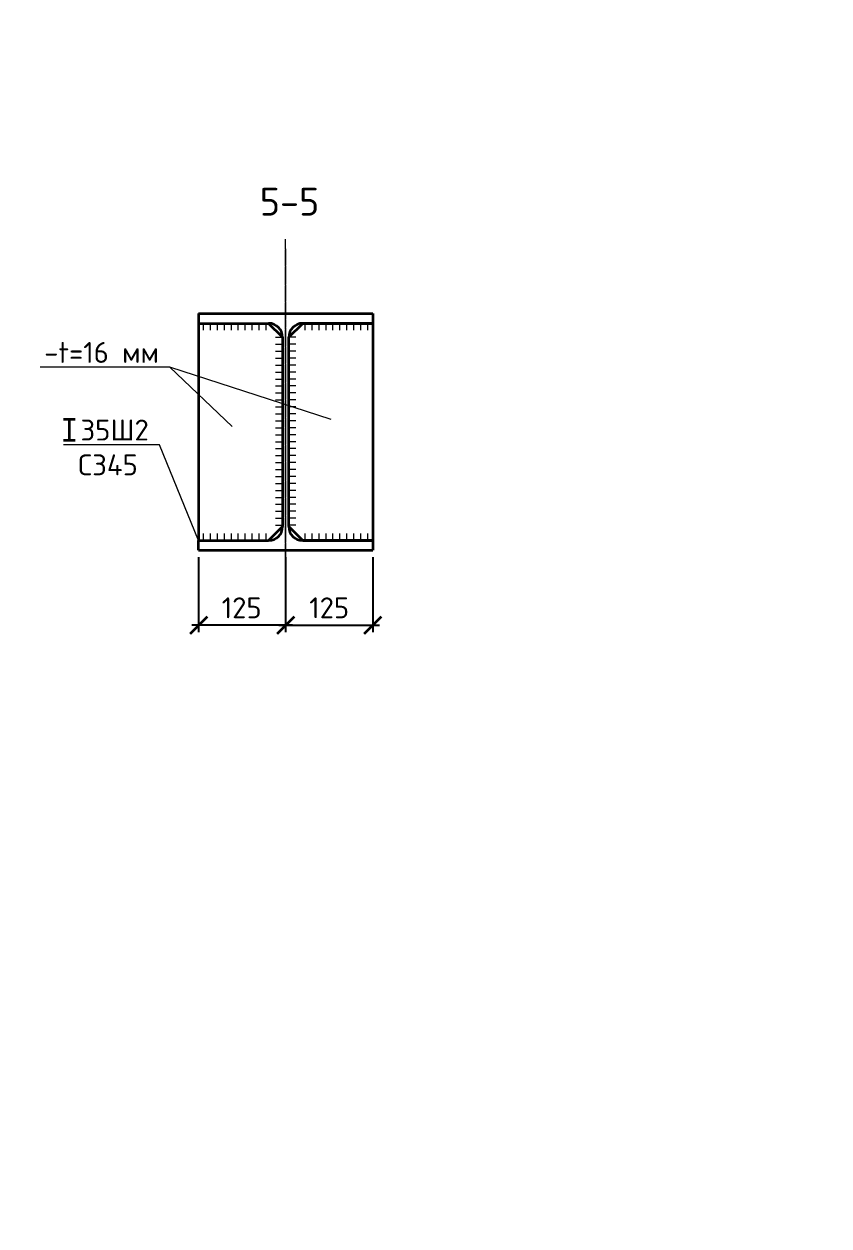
# Model space of a CAD drawing. Header units: millimetres. Extents: x -25910 to 49740, y -35080 to 0.
# Drawn here: x 20387 to 21543, y -13092 to -11366 of the extents above; entities that cross this region are included whole.
import ezdxf
from ezdxf import colors
from ezdxf.entities.mleader import LeaderData, LeaderLine
from ezdxf.math import Vec2, Vec3

# ---------------------------------------------------------------- set-up
doc = ezdxf.new("R2010")
doc.units = ezdxf.units.MM
doc.linetypes.add('JIS_08_11', pattern=[12.8, 11, -0.6, 0.6, -0.6])
for name, color, linetype, lineweight in [('НАДПИСИ', 11, 'Continuous', 13), ('ОСЕВАЯ', 50, 'JIS_08_11', 13), ('ОСНОВНАЯ', 213, 'Continuous', 35)]:
    doc.layers.add(name, color=color, linetype=linetype, lineweight=lineweight)
doc.styles.add('_ОСК', font='isocpeur.ttf', dxfattribs={"height": 3})
doc.styles.add('ОСК', font='isocpeur.ttf')
doc.dimstyles.new('_ОСК', dxfattribs={"dimscale": 25, "dimtxt": 3, "dimasz": 2.5, "dimexe": 1, "dimexo": 1, "dimgap": 1, "dimtad": 3, "dimdec": 0, "dimzin": 1, "dimdsep": 46, "dimtxsty": '_ОСК', "dimblk": 'ARCHTICK', "dimcen": 2, "dimdle": 1, "dimclrt": 256, "dimadec": 0, "dimazin": 0, "dimtfac": 1, "dimtdec": 0, "dimtmove": 1, "dimatfit": 3, "dimfxl": 1, "dimtvp": 2.25, "dimtfill": 1, "dimtolj": 1, "dimtzin": 1, "dimarcsym": 0})

# ---------------------------------------------------------------- blocks, each defined once
blk = doc.blocks.new('_None')
blk = doc.blocks.new('A$C6A7E4B16')
at = {"layer": 'ОСНОВНАЯ'}
for p, q in [((0, 30), (16.7, 30)), ((8.4, 30), (8.4, 0)), ((0, 0), (16.7, 0))]:
    blk.add_line(p, q, dxfattribs=at)
blk = doc.blocks.new('_ArchTick')
at = {"color": 0, "linetype": 'ByBlock', "const_width": 0.15}
blk.add_lwpolyline([(-0.5, -0.5), (0.5, 0.5)], dxfattribs=at)
blk = doc.blocks.new('*D284')
at = {"layer": 'Defpoints', "color": 0, "transparency": 16777216}
for p in [(20638, -12121.6), (20763, -12121.6), (20638, -12229.3)]:
    blk.add_point(p, dxfattribs=at)
at = {"layer": 'НАДПИСИ', "color": 0, "lineweight": -2, "transparency": 16777216}
for p, q in [((20638, -12131.6), (20638, -12239.3)), ((20763, -12131.6), (20763, -12239.3)), ((20773, -12229.3), (20628, -12229.3))]:
    blk.add_line(p, q, dxfattribs=at)
at = {"layer": 'НАДПИСИ', "color": 0, "lineweight": -2, "transparency": 16777216, "xscale": 25, "yscale": 25, "zscale": 25, "rotation": 180}
blk.add_blockref('_ArchTick', (20638, -12229.3), dxfattribs=at)
at = {"layer": 'НАДПИСИ', "color": 0, "lineweight": -2, "transparency": 16777216, "xscale": 25, "yscale": 25, "zscale": 25}
blk.add_blockref('_ArchTick', (20763, -12229.3), dxfattribs=at)
at = {"layer": 'НАДПИСИ', "transparency": 16777216, "insert": (20699.8, -12204.3), "char_height": 30, "attachment_point": 5, "style": '_ОСК', "bg_fill": 3, "box_fill_scale": 1.1, "bg_fill_color": 256, "bg_fill_true_color": 13158600, "bg_fill_transparency": 0}
blk.add_mtext('\\A1;125', dxfattribs=at)
blk = doc.blocks.new('*D285')
at = {"layer": 'Defpoints', "color": 0, "transparency": 16777216}
for p in [(20763, -12121.6), (20888, -12121.6), (20888, -12229.3)]:
    blk.add_point(p, dxfattribs=at)
at = {"layer": 'НАДПИСИ', "color": 0, "lineweight": -2, "transparency": 16777216}
for p, q in [((20763, -12131.6), (20763, -12239.3)), ((20888, -12131.6), (20888, -12239.3)), ((20753, -12229.3), (20898, -12229.3))]:
    blk.add_line(p, q, dxfattribs=at)
at = {"layer": 'НАДПИСИ', "color": 0, "lineweight": -2, "transparency": 16777216, "xscale": 25, "yscale": 25, "zscale": 25, "rotation": 180}
blk.add_blockref('_ArchTick', (20763, -12229.3), dxfattribs=at)
at = {"layer": 'НАДПИСИ', "color": 0, "lineweight": -2, "transparency": 16777216, "xscale": 25, "yscale": 25, "zscale": 25}
blk.add_blockref('_ArchTick', (20888, -12229.3), dxfattribs=at)
at = {"layer": 'НАДПИСИ', "transparency": 16777216, "insert": (20825.5, -12204.3), "char_height": 30, "attachment_point": 5, "style": '_ОСК', "bg_fill": 3, "box_fill_scale": 1.1, "bg_fill_color": 256, "bg_fill_true_color": 13158600, "bg_fill_transparency": 0}
blk.add_mtext('\\A1;125', dxfattribs=at)

msp = doc.modelspace()

# ---------------------------------------------------------------- linework, layer by layer
at = {"layer": 'НАДПИСИ'}
for p, q in [((20645, -11805.6), (20645, -11795.6)), ((20655, -11805.6), (20655, -11795.6)), ((20665, -11805.6), (20665, -11795.6)), ((20675, -11805.6), (20675, -11795.6)), ((20685, -11805.6), (20685, -11795.6)), ((20695, -11805.6), (20695, -11795.6)), ((20705, -11805.6), (20705, -11795.6)), ((20715, -11805.6), (20715, -11795.6)), ((20725, -11805.6), (20725, -11795.6)), ((20735, -11805.6), (20735, -11795.6)), ((20791, -11805.6), (20791, -11795.6)), ((20801, -11805.6), (20801, -11795.6)), ((20811, -11805.6), (20811, -11795.6)), ((20821, -11805.6), (20821, -11795.6)), ((20831, -11805.6), (20831, -11795.6)), ((20841, -11805.6), (20841, -11795.6)), ((20851, -11805.6), (20851, -11795.6)), ((20861, -11805.6), (20861, -11795.6)), ((20871, -11805.6), (20871, -11795.6)), ((20881, -11805.6), (20881, -11795.6)), ((20748.5, -11815.6), (20758.5, -11815.6)), ((20748.5, -11825.6), (20758.5, -11825.6)), ((20777.5, -11815.6), (20767.5, -11815.6)), ((20777.5, -11825.6), (20767.5, -11825.6)), ((20748.5, -11835.6), (20758.5, -11835.6)), ((20748.5, -11845.6), (20758.5, -11845.6)), ((20777.5, -11835.6), (20767.5, -11835.6)), ((20777.5, -11845.6), (20767.5, -11845.6)), ((20828.4, -11933.9), (20596.6, -11858.4)), ((20748.5, -11855.6), (20758.5, -11855.6)), ((20777.5, -11855.6), (20767.5, -11855.6)), ((20748.5, -11865.6), (20758.5, -11865.6)), ((20748.5, -11875.6), (20758.5, -11875.6)), ((20777.5, -11865.6), (20767.5, -11865.6)), ((20777.5, -11875.6), (20767.5, -11875.6)), ((20748.5, -11885.6), (20758.5, -11885.6)), ((20748.5, -11895.6), (20758.5, -11895.6)), ((20777.5, -11885.6), (20767.5, -11885.6)), ((20777.5, -11895.6), (20767.5, -11895.6)), ((20748.5, -11905.6), (20758.5, -11905.6)), ((20777.5, -11905.6), (20767.5, -11905.6)), ((20748.5, -11915.6), (20758.5, -11915.6)), ((20748.5, -11925.6), (20758.5, -11925.6)), ((20777.5, -11915.6), (20767.5, -11915.6)), ((20777.5, -11925.6), (20767.5, -11925.6)), ((20748.5, -11935.6), (20758.5, -11935.6)), ((20748.5, -11945.6), (20758.5, -11945.6)), ((20777.5, -11935.6), (20767.5, -11935.6)), ((20777.5, -11945.6), (20767.5, -11945.6)), ((20748.5, -11955.6), (20758.5, -11955.6)), ((20748.5, -11965.6), (20758.5, -11965.6)), ((20777.5, -11955.6), (20767.5, -11955.6)), ((20777.5, -11965.6), (20767.5, -11965.6)), ((20748.5, -11975.6), (20758.5, -11975.6)), ((20777.5, -11975.6), (20767.5, -11975.6)), ((20748.5, -11985.6), (20758.5, -11985.6)), ((20748.5, -11995.6), (20758.5, -11995.6)), ((20777.5, -11985.6), (20767.5, -11985.6)), ((20777.5, -11995.6), (20767.5, -11995.6)), ((20748.5, -12005.6), (20758.5, -12005.6)), ((20748.5, -12015.6), (20758.5, -12015.6)), ((20777.5, -12005.6), (20767.5, -12005.6)), ((20777.5, -12015.6), (20767.5, -12015.6)), ((20748.5, -12025.6), (20758.5, -12025.6)), ((20748.5, -12035.6), (20758.5, -12035.6)), ((20777.5, -12025.6), (20767.5, -12025.6)), ((20777.5, -12035.6), (20767.5, -12035.6)), ((20748.5, -12045.6), (20758.5, -12045.6)), ((20748.5, -12045.6), (20758.5, -12045.6)), ((20777.5, -12045.6), (20767.5, -12045.6)), ((20777.5, -12045.6), (20767.5, -12045.6)), ((20748.5, -12055.6), (20758.5, -12055.6)), ((20748.5, -12065.6), (20758.5, -12065.6)), ((20777.5, -12055.6), (20767.5, -12055.6)), ((20777.5, -12065.6), (20767.5, -12065.6)), ((20748.5, -12075.6), (20758.5, -12075.6)), ((20748.5, -12085.6), (20758.5, -12085.6)), ((20777.5, -12075.6), (20767.5, -12075.6)), ((20777.5, -12085.6), (20767.5, -12085.6)), ((20645, -12107.6), (20645, -12097.6)), ((20655, -12107.6), (20655, -12097.6)), ((20665, -12107.6), (20665, -12097.6)), ((20675, -12107.6), (20675, -12097.6)), ((20685, -12107.6), (20685, -12097.6)), ((20695, -12107.6), (20695, -12097.6)), ((20705, -12107.6), (20705, -12097.6)), ((20715, -12107.6), (20715, -12097.6)), ((20725, -12107.6), (20725, -12097.6)), ((20735, -12107.6), (20735, -12097.6)), ((20791, -12107.6), (20791, -12097.6)), ((20801, -12107.6), (20801, -12097.6)), ((20811, -12107.6), (20811, -12097.6)), ((20821, -12107.6), (20821, -12097.6)), ((20831, -12107.6), (20831, -12097.6)), ((20841, -12107.6), (20841, -12097.6)), ((20851, -12107.6), (20851, -12097.6)), ((20861, -12107.6), (20861, -12097.6)), ((20871, -12107.6), (20871, -12097.6)), ((20881, -12107.6), (20881, -12097.6))]:
    msp.add_line(p, q, dxfattribs=at)
at = {"layer": 'ОСЕВАЯ', "linetype": 'JIS_08_11'}
msp.add_line((20763, -12174.9), (20763, -11674.5), dxfattribs=at)
at = {"layer": 'ОСНОВНАЯ'}
for p, q in [((20638, -11781.6), (20888, -11781.6)), ((20638, -11781.6), (20638, -11795.6)), ((20888, -11781.6), (20888, -11795.6)), ((20638, -11795.6), (20738.5, -11795.6)), ((20638, -11795.6), (20638, -12107.6)), ((20758.5, -11815.6), (20738.5, -11795.6)), ((20767.5, -11815.6), (20787.5, -11795.6)), ((20787.5, -11795.6), (20888, -11795.6)), ((20888, -11795.6), (20787.5, -11795.6)), ((20888, -11795.6), (20888, -12107.6)), ((20758.5, -11815.6), (20758.5, -12087.6)), ((20767.5, -12087.6), (20767.5, -11815.6)), ((20758.5, -12087.6), (20738.5, -12107.6)), ((20767.5, -12087.6), (20787.5, -12107.6)), ((20638, -12121.6), (20638, -12107.6)), ((20638, -12107.6), (20738.5, -12107.6)), ((20638, -12121.6), (20888, -12121.6)), ((20683, -12121.6), (20843, -12121.6)), ((20787.5, -12107.6), (20888, -12107.6)), ((20888, -12107.6), (20787.5, -12107.6)), ((20888, -12107.6), (20888, -12121.6))]:
    msp.add_line(p, q, dxfattribs=at)
for centre, start, end in [((20738.5, -11815.6), 0, 90), ((20787.5, -11815.6), 90, 180), ((20738.5, -12087.6), 270, 0), ((20787.5, -12087.6), 180, 270)]:
    msp.add_arc(centre, 20, start, end, dxfattribs=at)

# ---------------------------------------------------------------- block references
msp.add_blockref('A$C6A7E4B16', (20443.8, -11963.3))

# ---------------------------------------------------------------- texts
at = {"layer": 'НАДПИСИ', "insert": (20725.8, -11600.8), "char_height": 40, "width": 41.225, "attachment_point": 1, "style": 'ОСК'}
msp.add_mtext('5-5', dxfattribs=at)

# ---------------------------------------------------------------- leaders
at = {"layer": 'НАДПИСИ'}
ml = msp.add_multileader_mtext('Standard', dxfattribs=at)
ml.set_content('{\\H0.6x;1*\\P\\pxqc;зеркально}', color=256, style='ОСК')
ml.set_leader_properties(color=256, linetype='ByLayer', lineweight=-1)
ml.set_arrow_properties(name='NONE')
ml.build(insert=Vec2(0, 0))
ml.multileader.update_dxf_attribs({"has_dogleg": 0, "text_left_attachment_type": 6, "text_right_attachment_type": 6, "dogleg_length": 0, "arrow_head_size": 75, "scale": 50})
ctx = ml.context
ctx.base_point, ctx.scale, ctx.char_height, ctx.arrow_head_size, ctx.landing_gap_size, ctx.plane_origin = Vec3(8971.5, -11660.6), 50, 250, 75, 100, Vec3(13623.3, -13078.6)
ctx.left_attachment, ctx.right_attachment, ctx.text_align_type = 6, 6, 1
notes = []
notes.append((ctx, [(1, (1, 1, 0), (8971.5, -11660.6), (1, 0), 0, [(2, [(8704.5, -12181)], 0, [])])]))
ctx.mtext.insert, ctx.mtext.width, ctx.mtext.defined_height, ctx.mtext.alignment, ctx.mtext.flow_direction = Vec3(9532.8, -11365.6), 1412.849, 273.1, 2, 5
ml = msp.add_multileader_mtext('Standard', dxfattribs=at)
ml.set_content(' {\\H0.6x;2}', color=256, style='ОСК')
ml.set_leader_properties(color=256, linetype='ByLayer', lineweight=-1)
ml.set_arrow_properties(name='NONE')
ml.build(insert=Vec2(0, 0))
ml.multileader.update_dxf_attribs({"has_dogleg": 0, "text_left_attachment_type": 6, "text_right_attachment_type": 6, "dogleg_length": 0, "arrow_head_size": 75, "scale": 50})
ctx = ml.context
ctx.base_point, ctx.scale, ctx.char_height, ctx.arrow_head_size, ctx.landing_gap_size, ctx.plane_origin = Vec3(4223.8, -11691.1), 50, 250, 75, 100, Vec3(-152.5, -12892)
ctx.left_attachment, ctx.right_attachment, ctx.text_align_type = 6, 6, 1
notes.append((ctx, [(0, (1, 1, 0), (4663.8, -11691.1), (-1, 0), 0, [(2, [(4816.8, -12026.6)], 0, [])])]))
ctx.mtext.insert, ctx.mtext.width, ctx.mtext.defined_height, ctx.mtext.alignment, ctx.mtext.flow_direction = Vec3(4443.8, -11411.1), 814.469, 273.1, 2, 5
ml = msp.add_multileader_mtext('Standard', dxfattribs=at)
ml.set_content(' {\\H0.6x;1}', color=256, style='ОСК')
ml.set_leader_properties(color=256, linetype='ByLayer', lineweight=-1)
ml.set_arrow_properties(name='NONE')
ml.build(insert=Vec2(0, 0))
ml.multileader.update_dxf_attribs({"has_dogleg": 0, "text_left_attachment_type": 6, "text_right_attachment_type": 6, "dogleg_length": 0, "arrow_head_size": 75, "scale": 50})
ctx = ml.context
ctx.base_point, ctx.scale, ctx.char_height, ctx.arrow_head_size, ctx.landing_gap_size, ctx.plane_origin = Vec3(851.3, -12010), 50, 250, 75, 100, Vec3(-3467.1, -13078.6)
ctx.left_attachment, ctx.right_attachment, ctx.text_align_type = 6, 6, 1
notes.append((ctx, [(0, (1, 1, 0), (1261.3, -12010), (-1, 0), 0, [(2, [(1421.2, -12214.9)], 0, [])])]))
ctx.mtext.insert, ctx.mtext.width, ctx.mtext.defined_height, ctx.mtext.alignment, ctx.mtext.flow_direction = Vec3(1056.3, -11730), 814.469, 273.1, 2, 5
ml = msp.add_multileader_mtext('Standard', dxfattribs=at)
ml.set_content('-t=16 мм', color=256, style='ОСК')
ml.set_leader_properties(color=256, linetype='ByLayer', lineweight=-1)
ml.set_arrow_properties(name='NONE')
ml.build(insert=Vec2(0, 0))
ml.multileader.update_dxf_attribs({"has_dogleg": 0, "text_left_attachment_type": 6, "text_right_attachment_type": 6, "dogleg_length": 0, "arrow_head_size": 15, "scale": 10})
ctx = ml.context
ctx.base_point, ctx.scale, ctx.char_height, ctx.arrow_head_size, ctx.landing_gap_size, ctx.plane_origin = Vec3(20400.6, -11858.4), 10, 30, 15, 20, Vec3(20313, -12838.8)
ctx.left_attachment, ctx.right_attachment, ctx.text_align_type = 6, 6, 1
notes.append((ctx, [(0, (1, 1, 0), (20596.6, -11858.4), (-1, 0), 0, [(3, [(20686.2, -11943.6)], 0, [])])]))
ctx.mtext.insert, ctx.mtext.alignment, ctx.mtext.flow_direction = Vec3(20498.6, -11822.4), 2, 5
ml = msp.add_multileader_mtext('Standard', dxfattribs=at)
ml.set_content(' 35Ш2\\PС345', color=256, style='ОСК')
ml.set_leader_properties(color=256, linetype='ByLayer', lineweight=-1)
ml.set_arrow_properties(name='NONE')
ml.build(insert=Vec2(0, 0))
ml.multileader.update_dxf_attribs({"has_dogleg": 0, "text_left_attachment_type": 6, "text_right_attachment_type": 6, "dogleg_length": 0, "arrow_head_size": 15, "scale": 10})
ctx = ml.context
ctx.base_point, ctx.scale, ctx.char_height, ctx.arrow_head_size, ctx.landing_gap_size, ctx.plane_origin = Vec3(20433.8, -11969.9), 10, 30, 15, 20, Vec3(20442.1, -12912.2)
ctx.left_attachment, ctx.right_attachment, ctx.text_align_type = 6, 6, 1
notes.append((ctx, [(0, (1, 1, 0), (20581.8, -11969.9), (-1, 0), 0, [(3, [(20638, -12107.6)], 0, [])])]))
ctx.mtext.insert, ctx.mtext.alignment, ctx.mtext.flow_direction = Vec3(20507.8, -11933.9), 2, 5
ml = msp.add_multileader_mtext('Standard', dxfattribs=at)
ml.set_content('отв. %%C23\\P(4 шт.)', color=256, style='ОСК')
ml.set_leader_properties(color=256, linetype='ByLayer', lineweight=-1)
ml.set_arrow_properties(name='NONE')
ml.build(insert=Vec2(0, 0))
ml.multileader.update_dxf_attribs({"has_dogleg": 0, "text_left_attachment_type": 6, "text_right_attachment_type": 6, "dogleg_length": 0, "arrow_head_size": 15, "scale": 10})
ctx = ml.context
ctx.base_point, ctx.scale, ctx.char_height, ctx.arrow_head_size, ctx.landing_gap_size, ctx.plane_origin = Vec3(20060.7, -12724.3), 10, 30, 15, 20, Vec3(20070, -13697.8)
ctx.left_attachment, ctx.right_attachment, ctx.text_align_type = 6, 6, 1
notes.append((ctx, [(1, (1, 1, 0), (20060.7, -12724.3), (1, 0), 0, [(0, [(19900.3, -13092.4), (19900.3, -12922.4)], 0, [])])]))
ctx.mtext.insert, ctx.mtext.width, ctx.mtext.alignment, ctx.mtext.flow_direction = Vec3(20160.2, -12688.3), 205.412, 2, 5
for ctx, leaders in notes:
    for number, flags, end, landing, length, lines in leaders:
        leader = LeaderData()
        leader.index, (leader.has_last_leader_line, leader.has_dogleg_vector, leader.attachment_direction) = number, flags
        leader.last_leader_point, leader.dogleg_vector, leader.dogleg_length = Vec3(end), Vec3(landing), length
        for number, points, colour, breaks in lines:
            line = LeaderLine()
            line.index, line.vertices, line.color, line.breaks = number, Vec3.list(points), colors.encode_raw_color(colour), breaks
            leader.lines.append(line)
        ctx.leaders.append(leader)

# ---------------------------------------------------------------- next in the draw order: dimensions: what is measured, and where the dimension line sits
dim = msp.add_linear_dim(base=(20638, -12229.3), p1=(20763, -12121.6), p2=(20638, -12121.6), angle=180, dimstyle='_ОСК', dxfattribs=at)
dim.commit()
dim.dimension.update_dxf_attribs({"geometry": '*D284', "text_midpoint": (20699.8, -12229.3), "dimtype": 160})

# ---------------------------------------------------------------- next in the draw order: dimensions: what is measured, and where the dimension line sits
dim = msp.add_linear_dim(base=(20888, -12229.3), p1=(20763, -12121.6), p2=(20888, -12121.6), dimstyle='_ОСК', dxfattribs=at)
dim.commit()
dim.dimension.update_dxf_attribs({"geometry": '*D285', "text_midpoint": (20825.5, -12204.3)})

# ---------------------------------------------------------------- next in the draw order: linework, layer by layer
at = {"layer": 'ОСЕВАЯ', "linetype": 'JIS_08_11'}
msp.add_line((20763, -11688.4), (20763, -12188.8), dxfattribs=at)

doc.saveas('drawing.dxf')
